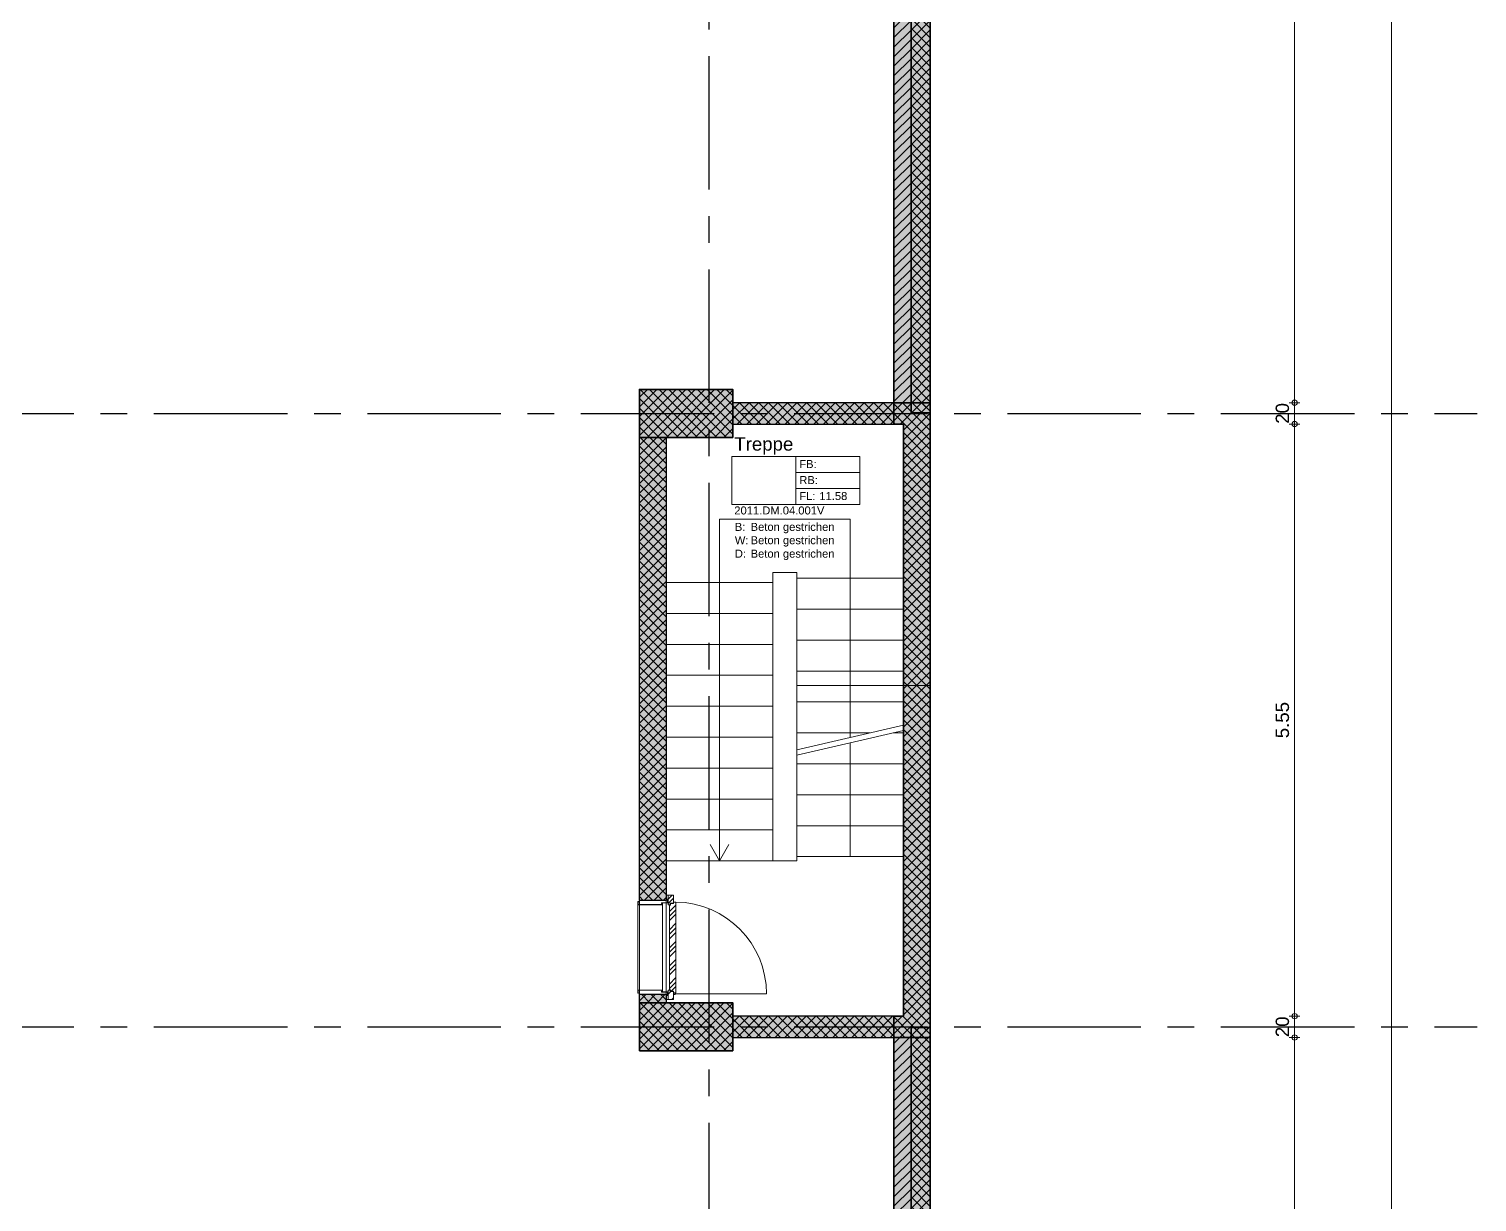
# Model space of a CAD drawing. Header units: millimetres. Extents: x -5 to 111, y -3 to 86.
# Drawn here: x 76.23 to 89.8, y 42.26 to 53.25 of the extents above; entities that cross this region are included whole.
import ezdxf

# ---------------------------------------------------------------- set-up
doc = ezdxf.new("R2010")
doc.units = ezdxf.units.MM
doc.linetypes.add('MITTE', pattern=[2, 1.25, -0.25, 0.25, -0.25])
for name, color, linetype, lineweight in [('A1------D-', 9, 'Continuous', 18), ('A1E0----E-', 5, 'Continuous', 18), ('A1E00---E-', 3, 'MITTE', 25), ('A1E2----E-', 4, 'Continuous', 35), ('A1E2----H-', 5, 'Continuous', 18), ('A1E4----E-', 4, 'Continuous', 35), ('A1E4----H-', 5, 'Continuous', 18), ('A1E6----E-', 3, 'Continuous', 25), ('A1E6----H-', 5, 'Continuous', 18), ('A1M16---E-', 5, 'Continuous', 18), ('A1Z21---E-', 210, 'Continuous', 18), ('A1Z23---E-', 214, 'Continuous', 18), ('A1Z29---T-', 5, 'Continuous', 18)]:
    doc.layers.add(name, color=color, linetype=linetype, lineweight=lineweight)
doc.layers.add('A1------H-', color=8, linetype='Continuous')
doc.styles.add('ARIAL', font='ARIAL.TTF')
doc.styles.get("Standard").update_dxf_attribs({"font": 'ARIAL.TTF'})
doc.dimstyles.new('MST1_50m', dxfattribs={"dimtxt": 0.125, "dimasz": 0.05, "dimexe": 0.05, "dimexo": 0.1, "dimgap": 0.05, "dimtad": 1, "dimdec": 3, "dimzin": 9, "dimdsep": 46, "dimtxsty": 'ARIAL', "dimblk": 'ORIGIN', "dimcen": 0, "dimse1": 1, "dimse2": 1, "dimclrd": 256, "dimclre": 256, "dimclrt": 256, "dimadec": 0, "dimazin": 0, "dimtfac": 1, "dimtdec": 3, "dimtix": 1, "dimtmove": 0, "dimatfit": 3, "dimldrblk": 'ORIGIN', "dimfxl": 0, "dimlwd": -1, "dimlwe": -1, "dimarcsym": 0})
pattern_1 = [(45, (0, 0), (-0.08485264, 0.08485264), []), (45, (-0.02121, 0.02121), (-0.08485264, 0.08485264), []), (45, (-0.04243, 0.04243), (-0.08485264, 0.08485264), [])]

# ---------------------------------------------------------------- blocks, each defined once
blk = doc.blocks.new('Gruppe-1')
at = {"layer": 'A1M16---E-', "linetype": 'Continuous', "lineweight": 5}
for p, q in [((31.135, 2.529), (31.135, 2.503)), ((31.135, 2.5), (31.135, 1.701)), ((31.15, 2.531), (31.137, 2.531)), ((31.137, 2.529), (31.15, 2.529)), ((31.137, 2.503), (31.137, 2.529)), ((31.365, 2.503), (31.137, 2.503)), ((31.137, 2.501), (31.367, 2.501)), ((31.15, 2.529), (31.15, 2.541)), ((31.366, 2.501), (31.344, 2.501)), ((31.413, 2.52), (31.355, 2.52)), ((31.355, 2.52), (31.355, 2.511)), ((31.355, 2.511), (31.365, 2.511)), ((31.357, 2.518), (31.413, 2.518)), ((31.357, 2.513), (31.357, 2.518)), ((31.367, 2.513), (31.357, 2.513)), ((31.365, 2.511), (31.365, 2.503)), ((31.367, 2.501), (31.367, 2.513)), ((31.367, 1.701), (31.367, 2.501)), ((31.413, 2.553), (31.4, 2.553)), ((31.4, 2.551), (31.413, 2.551)), ((31.413, 2.551), (31.413, 2.52)), ((31.414, 2.52), (31.414, 2.551)), ((31.135, 1.673), (31.135, 1.699)), ((31.137, 1.701), (31.367, 1.701)), ((31.365, 1.699), (31.137, 1.699)), ((31.137, 1.699), (31.137, 1.673)), ((31.137, 1.673), (31.15, 1.673)), ((31.15, 1.671), (31.137, 1.671)), ((31.15, 1.673), (31.15, 1.661)), ((31.366, 1.701), (31.344, 1.701)), ((31.355, 1.691), (31.365, 1.691)), ((31.355, 1.682), (31.355, 1.691)), ((31.413, 1.682), (31.355, 1.682)), ((31.367, 1.689), (31.357, 1.689)), ((31.357, 1.689), (31.357, 1.684)), ((31.357, 1.684), (31.413, 1.684)), ((31.365, 1.691), (31.365, 1.699)), ((31.367, 1.701), (31.367, 1.689)), ((31.4, 1.651), (31.413, 1.651)), ((31.413, 1.649), (31.4, 1.649)), ((31.413, 1.651), (31.413, 1.682)), ((31.414, 1.682), (31.414, 1.651))]:
    blk.add_line(p, q, dxfattribs=at)
at = {"layer": 'A1M16---E-', "linetype": 'Continuous', "lineweight": 5, "flags": 128}
for points in [[(31.413, 2.553), (31.413, 2.553), (31.414, 2.553), (31.414, 2.553), (31.414, 2.552), (31.414, 2.552), (31.414, 2.551)], [(31.413, 1.649), (31.413, 1.649), (31.414, 1.65), (31.414, 1.65), (31.414, 1.65), (31.414, 1.651), (31.414, 1.651)]]:
    blk.add_lwpolyline(points, dxfattribs=at)
at = {"layer": 'A1M16---E-', "linetype": 'Continuous', "lineweight": 5}
for points, weights, knots in [([(31.135, 2.529), (31.135, 2.529), (31.135, 2.529), (31.135, 2.529), (31.135, 2.529), (31.135, 2.529), (31.135, 2.529), (31.135, 2.53), (31.135, 2.53), (31.135, 2.53), (31.135, 2.53), (31.135, 2.53), (31.135, 2.53), (31.135, 2.53), (31.135, 2.53), (31.135, 2.53), (31.135, 2.53), (31.135, 2.53), (31.135, 2.53), (31.135, 2.53), (31.135, 2.53), (31.135, 2.53), (31.135, 2.53), (31.135, 2.53), (31.135, 2.53), (31.135, 2.53), (31.135, 2.53), (31.135, 2.53), (31.135, 2.53), (31.135, 2.53), (31.135, 2.53), (31.135, 2.53), (31.135, 2.53), (31.135, 2.53), (31.135, 2.53), (31.135, 2.53), (31.135, 2.53), (31.135, 2.53), (31.135, 2.53), (31.135, 2.53), (31.135, 2.53), (31.135, 2.53), (31.135, 2.53), (31.135, 2.53), (31.135, 2.53), (31.135, 2.53), (31.135, 2.53), (31.135, 2.531), (31.135, 2.531), (31.135, 2.531), (31.135, 2.531), (31.135, 2.531), (31.135, 2.531), (31.135, 2.531), (31.135, 2.531), (31.135, 2.531), (31.135, 2.531), (31.135, 2.531), (31.135, 2.531), (31.135, 2.531), (31.135, 2.531), (31.135, 2.531), (31.135, 2.531), (31.135, 2.531), (31.135, 2.531), (31.135, 2.531), (31.135, 2.531), (31.135, 2.531), (31.135, 2.531), (31.135, 2.531), (31.135, 2.531), (31.135, 2.531), (31.135, 2.531), (31.135, 2.531), (31.135, 2.531), (31.135, 2.531), (31.135, 2.531), (31.135, 2.531), (31.136, 2.531), (31.136, 2.531), (31.136, 2.531), (31.136, 2.531), (31.136, 2.531), (31.136, 2.531), (31.136, 2.531), (31.136, 2.531), (31.136, 2.531), (31.136, 2.531), (31.136, 2.531), (31.136, 2.531), (31.136, 2.531), (31.136, 2.531), (31.136, 2.531), (31.136, 2.531), (31.136, 2.531), (31.136, 2.531), (31.136, 2.531), (31.136, 2.531), (31.136, 2.531), (31.136, 2.531), (31.136, 2.531), (31.136, 2.531), (31.136, 2.531), (31.136, 2.531), (31.136, 2.531), (31.136, 2.531), (31.136, 2.531), (31.136, 2.531), (31.136, 2.531), (31.136, 2.531), (31.136, 2.531), (31.136, 2.531), (31.136, 2.531), (31.136, 2.531), (31.136, 2.531), (31.136, 2.531), (31.136, 2.531), (31.136, 2.531), (31.136, 2.531), (31.136, 2.531), (31.136, 2.531), (31.136, 2.531), (31.136, 2.531), (31.136, 2.531), (31.136, 2.531), (31.136, 2.531), (31.137, 2.531), (31.137, 2.531), (31.137, 2.531)], [1, 1, 1, 0.999916932719, 1, 1, 1, 0.99967058103, 1, 1, 1, 0.999673640329, 1, 1, 1, 0.999675793979, 1, 1, 1, 0.999676768818, 1, 1, 1, 0.999919274532, 1, 0.999676354442, 1, 1, 1, 0.999674037219, 1, 1, 1, 0.999918080572, 1, 0.999668803909, 1, 1, 1, 0.999662771184, 1, 1, 1, 0.999914671116, 1, 1, 1, 0.999651799773, 1, 1, 1, 0.999911478746, 1, 1, 1, 0.999637370731, 1, 1, 1, 0.99990749088, 1, 1, 1, 0.999619822997, 1, 1, 1, 0.999902749869, 1, 0.999599231473, 1, 0.999897309343, 1, 0.999577340277, 1, 0.9998917376, 1, 0.999554776978, 1, 0.999885847686, 1, 1, 1, 0.999532244402, 1, 1, 1, 0.999880424221, 1, 1, 1, 0.999512724026, 1, 1, 1, 0.9998758931, 1, 1, 1, 0.999497999972, 1, 1, 1, 0.999872793011, 1, 1, 1, 0.999490096859, 1, 1, 1, 0.999872232644, 1, 0.999872255075, 1, 1, 1, 0.999871901053, 1, 1, 1, 0.999495359962, 1, 1, 1, 0.999721272974, 1, 1, 1], [0, 0, 0, 1, 1, 2, 2, 3, 3, 4, 4, 5, 5, 6, 6, 7, 7, 8, 8, 9, 9, 10, 10, 11, 11, 12, 12, 13, 13, 14, 14, 15, 15, 16, 16, 17, 17, 18, 18, 19, 19, 20, 20, 21, 21, 22, 22, 23, 23, 24, 24, 25, 25, 26, 26, 27, 27, 28, 28, 29, 29, 30, 30, 31, 31, 32, 32, 33, 33, 34, 34, 35, 35, 36, 36, 37, 37, 38, 38, 39, 39, 40, 40, 41, 41, 42, 42, 43, 43, 44, 44, 45, 45, 46, 46, 47, 47, 48, 48, 49, 49, 50, 50, 51, 51, 52, 52, 53, 53, 54, 54, 55, 55, 56, 56, 57, 57, 58, 58, 59, 59, 60, 60, 61, 61, 62, 62, 63, 63, 64, 64, 64]), ([(31.137, 2.501), (31.137, 2.501), (31.137, 2.501), (31.136, 2.501), (31.136, 2.501), (31.136, 2.501), (31.136, 2.501), (31.136, 2.501), (31.136, 2.501), (31.136, 2.501), (31.136, 2.501), (31.136, 2.501), (31.136, 2.501), (31.136, 2.501), (31.136, 2.501), (31.136, 2.501), (31.136, 2.501), (31.136, 2.501), (31.136, 2.501), (31.136, 2.501), (31.136, 2.501), (31.136, 2.501), (31.136, 2.501), (31.136, 2.501), (31.136, 2.501), (31.136, 2.501), (31.136, 2.501), (31.136, 2.501), (31.136, 2.501), (31.136, 2.502), (31.136, 2.502), (31.136, 2.502), (31.136, 2.502), (31.136, 2.502), (31.136, 2.502), (31.136, 2.502), (31.136, 2.502), (31.136, 2.502), (31.136, 2.502), (31.136, 2.502), (31.136, 2.502), (31.136, 2.502), (31.135, 2.502), (31.135, 2.502), (31.135, 2.502), (31.135, 2.502), (31.135, 2.502), (31.135, 2.502), (31.135, 2.502), (31.135, 2.502), (31.135, 2.502), (31.135, 2.502), (31.135, 2.502), (31.135, 2.502), (31.135, 2.502), (31.135, 2.502), (31.135, 2.502), (31.135, 2.502), (31.135, 2.502), (31.135, 2.502), (31.135, 2.502), (31.135, 2.502), (31.135, 2.502), (31.135, 2.502), (31.135, 2.502), (31.135, 2.502), (31.135, 2.502), (31.135, 2.502), (31.135, 2.502), (31.135, 2.502), (31.135, 2.502), (31.135, 2.502), (31.135, 2.502), (31.135, 2.502), (31.135, 2.502), (31.135, 2.502), (31.135, 2.502), (31.135, 2.502), (31.135, 2.502), (31.135, 2.502), (31.135, 2.502), (31.135, 2.503), (31.135, 2.503), (31.135, 2.503), (31.135, 2.503), (31.135, 2.503), (31.135, 2.503), (31.135, 2.503), (31.135, 2.503), (31.135, 2.503), (31.135, 2.503), (31.135, 2.503), (31.135, 2.503), (31.135, 2.503), (31.135, 2.503), (31.135, 2.503), (31.135, 2.503), (31.135, 2.503), (31.135, 2.503), (31.135, 2.503), (31.135, 2.503), (31.135, 2.503), (31.135, 2.503), (31.135, 2.503), (31.135, 2.503), (31.135, 2.503), (31.135, 2.503), (31.135, 2.503), (31.135, 2.503), (31.135, 2.503), (31.135, 2.503), (31.135, 2.503), (31.135, 2.503), (31.135, 2.503), (31.135, 2.503)], [1, 1, 1, 0.999720251041, 1, 1, 1, 0.999874583581, 1, 1, 1, 0.999491485082, 1, 1, 1, 0.999872229313, 1, 0.999488650985, 1, 1, 1, 0.999491107816, 1, 1, 1, 0.999497449911, 1, 1, 1, 0.999506821381, 1, 1, 1, 0.999518621732, 1, 1, 1, 0.999532213647, 1, 1, 1, 0.999546967249, 1, 1, 1, 0.999562295394, 1, 0.999577734715, 1, 0.99959267513, 1, 1, 1, 0.999606931449, 1, 1, 1, 0.999620172753, 1, 1, 1, 0.9996321984, 1, 1, 1, 0.999642871524, 1, 1, 1, 0.999652107025, 1, 1, 1, 0.999659865578, 1, 1, 1, 0.999666129788, 1, 1, 1, 0.999670948957, 1, 1, 1, 0.999674256941, 1, 1, 1, 0.9996764795, 1, 0.999919172642, 1, 1, 1, 0.999676856726, 1, 1, 1, 0.999675874435, 1, 0.999918524605, 1, 1, 1, 0.999672211067, 1, 1, 1, 0.999668772873, 1, 1, 1, 1, 1], [0, 0, 0, 1, 1, 2, 2, 3, 3, 4, 4, 5, 5, 6, 6, 7, 7, 8, 8, 9, 9, 10, 10, 11, 11, 12, 12, 13, 13, 14, 14, 15, 15, 16, 16, 17, 17, 18, 18, 19, 19, 20, 20, 21, 21, 22, 22, 23, 23, 24, 24, 25, 25, 26, 26, 27, 27, 28, 28, 29, 29, 30, 30, 31, 31, 32, 32, 33, 33, 34, 34, 35, 35, 36, 36, 37, 37, 38, 38, 39, 39, 40, 40, 41, 41, 42, 42, 43, 43, 44, 44, 45, 45, 46, 46, 47, 47, 48, 48, 49, 49, 50, 50, 51, 51, 52, 52, 53, 53, 54, 54, 55, 55, 56, 56, 57, 57, 57]), ([(31.414, 2.52), (31.415, 2.52), (31.415, 2.52), (31.415, 2.52), (31.415, 2.52), (31.415, 2.52), (31.415, 2.52), (31.415, 2.52), (31.415, 2.52), (31.415, 2.52), (31.415, 2.52), (31.415, 2.52), (31.415, 2.52), (31.415, 2.52), (31.414, 2.52), (31.414, 2.52), (31.414, 2.52), (31.414, 2.52), (31.414, 2.52), (31.414, 2.52), (31.414, 2.52), (31.414, 2.52), (31.414, 2.52), (31.414, 2.52), (31.414, 2.52), (31.414, 2.52), (31.414, 2.52), (31.414, 2.52), (31.414, 2.52), (31.414, 2.52), (31.414, 2.52), (31.414, 2.52), (31.414, 2.52), (31.414, 2.52), (31.414, 2.52), (31.414, 2.52), (31.414, 2.52), (31.414, 2.52), (31.414, 2.52), (31.414, 2.52), (31.414, 2.519), (31.414, 2.519), (31.414, 2.519), (31.414, 2.519), (31.414, 2.519), (31.414, 2.519), (31.414, 2.519), (31.414, 2.519), (31.414, 2.519), (31.414, 2.519), (31.414, 2.519), (31.414, 2.519), (31.414, 2.519), (31.414, 2.519), (31.414, 2.519), (31.414, 2.519), (31.414, 2.519), (31.414, 2.519), (31.414, 2.519), (31.414, 2.519), (31.414, 2.519), (31.414, 2.519), (31.414, 2.519), (31.414, 2.519), (31.414, 2.519), (31.414, 2.519), (31.414, 2.519), (31.414, 2.519), (31.414, 2.519), (31.414, 2.519), (31.414, 2.519), (31.414, 2.519), (31.414, 2.519), (31.414, 2.519), (31.414, 2.519), (31.414, 2.519), (31.414, 2.519), (31.414, 2.519), (31.414, 2.519), (31.414, 2.519), (31.414, 2.519), (31.414, 2.519), (31.413, 2.519), (31.413, 2.519), (31.413, 2.519), (31.413, 2.519), (31.413, 2.519), (31.413, 2.519), (31.413, 2.519), (31.413, 2.519), (31.413, 2.519), (31.413, 2.519), (31.413, 2.519), (31.413, 2.519), (31.413, 2.519), (31.413, 2.518), (31.413, 2.518), (31.413, 2.518), (31.413, 2.518), (31.413, 2.518), (31.413, 2.518), (31.413, 2.518), (31.413, 2.518), (31.413, 2.518), (31.413, 2.518), (31.413, 2.518), (31.413, 2.518), (31.413, 2.518), (31.413, 2.518), (31.413, 2.518), (31.413, 2.518), (31.413, 2.518), (31.413, 2.518), (31.413, 2.518), (31.413, 2.518), (31.413, 2.518), (31.413, 2.518), (31.413, 2.518), (31.413, 2.518), (31.413, 2.518), (31.413, 2.518), (31.413, 2.518), (31.413, 2.518), (31.413, 2.518), (31.413, 2.518), (31.413, 2.518), (31.413, 2.518)], [1, 1, 1, 0.99982814831, 1, 1, 1, 0.999829109241, 1, 0.999830432676, 1, 1, 1, 0.999337213114, 1, 1, 1, 0.999837885691, 1, 1, 1, 0.999376575317, 1, 1, 1, 0.99984910139, 1, 1, 1, 0.999426104996, 1, 0.999862048317, 1, 0.999479519163, 1, 0.999875711415, 1, 1, 1, 0.999529979697, 1, 1, 1, 0.999562810205, 1, 1, 1, 0.999592444914, 1, 1, 1, 0.999618946805, 1, 1, 1, 0.99964213228, 1, 1, 1, 0.999661953834, 1, 1, 1, 0.99967845142, 1, 1, 1, 0.999691705934, 1, 1, 1, 0.999701824763, 1, 1, 1, 0.999709089035, 1, 0.999712912306, 1, 1, 1, 0.99971410618, 1, 1, 1, 0.999711967197, 1, 1, 1, 0.999927389205, 1, 0.999703917636, 1, 1, 1, 0.999693616142, 1, 1, 1, 0.999921560777, 1, 1, 1, 0.999673036692, 1, 1, 1, 0.999915473876, 1, 1, 1, 0.999644238517, 1, 1, 1, 0.999907327385, 1, 1, 1, 0.999606811709, 1, 1, 1, 0.999895794867, 1, 1, 1], [0, 0, 0, 1, 1, 2, 2, 3, 3, 4, 4, 5, 5, 6, 6, 7, 7, 8, 8, 9, 9, 10, 10, 11, 11, 12, 12, 13, 13, 14, 14, 15, 15, 16, 16, 17, 17, 18, 18, 19, 19, 20, 20, 21, 21, 22, 22, 23, 23, 24, 24, 25, 25, 26, 26, 27, 27, 28, 28, 29, 29, 30, 30, 31, 31, 32, 32, 33, 33, 34, 34, 35, 35, 36, 36, 37, 37, 38, 38, 39, 39, 40, 40, 41, 41, 42, 42, 43, 43, 44, 44, 45, 45, 46, 46, 47, 47, 48, 48, 49, 49, 50, 50, 51, 51, 52, 52, 53, 53, 54, 54, 55, 55, 56, 56, 57, 57, 58, 58, 59, 59, 60, 60, 61, 61, 62, 62, 63, 63, 63]), ([(31.137, 1.701), (31.137, 1.701), (31.137, 1.701), (31.136, 1.701), (31.136, 1.701), (31.136, 1.701), (31.136, 1.701), (31.136, 1.701), (31.136, 1.701), (31.136, 1.701), (31.136, 1.701), (31.136, 1.701), (31.136, 1.701), (31.136, 1.701), (31.136, 1.701), (31.136, 1.701), (31.136, 1.701), (31.136, 1.701), (31.136, 1.701), (31.136, 1.701), (31.136, 1.701), (31.136, 1.701), (31.136, 1.701), (31.136, 1.701), (31.136, 1.701), (31.136, 1.701), (31.136, 1.701), (31.136, 1.701), (31.136, 1.701), (31.136, 1.701), (31.136, 1.701), (31.136, 1.701), (31.136, 1.701), (31.136, 1.701), (31.136, 1.701), (31.136, 1.701), (31.136, 1.701), (31.136, 1.701), (31.136, 1.701), (31.136, 1.701), (31.136, 1.701), (31.136, 1.701), (31.135, 1.701), (31.135, 1.701), (31.135, 1.701), (31.135, 1.701), (31.135, 1.701), (31.135, 1.701), (31.135, 1.701), (31.135, 1.701), (31.135, 1.701), (31.135, 1.701), (31.135, 1.701), (31.135, 1.701), (31.135, 1.701), (31.135, 1.701), (31.135, 1.701), (31.135, 1.701), (31.135, 1.701), (31.135, 1.701), (31.135, 1.701), (31.135, 1.701), (31.135, 1.701), (31.135, 1.701), (31.135, 1.701), (31.135, 1.701), (31.135, 1.701), (31.135, 1.701), (31.135, 1.701), (31.135, 1.701), (31.135, 1.701), (31.135, 1.701), (31.135, 1.701), (31.135, 1.7), (31.135, 1.7), (31.135, 1.7), (31.135, 1.7), (31.135, 1.7), (31.135, 1.7), (31.135, 1.7), (31.135, 1.7), (31.135, 1.7), (31.135, 1.7), (31.135, 1.7), (31.135, 1.7), (31.135, 1.7), (31.135, 1.7), (31.135, 1.7), (31.135, 1.7), (31.135, 1.7), (31.135, 1.7), (31.135, 1.7), (31.135, 1.7), (31.135, 1.7), (31.135, 1.7), (31.135, 1.7), (31.135, 1.7), (31.135, 1.7), (31.135, 1.7), (31.135, 1.7), (31.135, 1.7), (31.135, 1.7), (31.135, 1.7), (31.135, 1.7), (31.135, 1.7), (31.135, 1.7), (31.135, 1.7), (31.135, 1.7), (31.135, 1.7), (31.135, 1.699), (31.135, 1.699), (31.135, 1.699), (31.135, 1.699), (31.135, 1.699), (31.135, 1.699)], [1, 1, 1, 0.999720251041, 1, 1, 1, 0.999874583582, 1, 1, 1, 0.999491485082, 1, 1, 1, 0.999872229313, 1, 0.999488650985, 1, 1, 1, 0.999491107816, 1, 1, 1, 0.999497449911, 1, 1, 1, 0.999506821379, 1, 1, 1, 0.999518621732, 1, 1, 1, 0.999532213647, 1, 1, 1, 0.999546967249, 1, 1, 1, 0.999562295394, 1, 0.999577621204, 1, 0.99959267513, 1, 1, 1, 0.999606931449, 1, 1, 1, 0.999620172753, 1, 1, 1, 0.9996321984, 1, 1, 1, 0.999642871524, 1, 1, 1, 0.999652107025, 1, 1, 1, 0.999659865578, 1, 1, 1, 0.999666129788, 1, 1, 1, 0.999670948956, 1, 1, 1, 0.999674256941, 1, 1, 1, 0.9996764795, 1, 0.999919172642, 1, 1, 1, 0.999676856726, 1, 1, 1, 0.999675874435, 1, 0.999918524605, 1, 1, 1, 0.999672211067, 1, 1, 1, 0.999668772873, 1, 1, 1, 1, 1], [0, 0, 0, 1, 1, 2, 2, 3, 3, 4, 4, 5, 5, 6, 6, 7, 7, 8, 8, 9, 9, 10, 10, 11, 11, 12, 12, 13, 13, 14, 14, 15, 15, 16, 16, 17, 17, 18, 18, 19, 19, 20, 20, 21, 21, 22, 22, 23, 23, 24, 24, 25, 25, 26, 26, 27, 27, 28, 28, 29, 29, 30, 30, 31, 31, 32, 32, 33, 33, 34, 34, 35, 35, 36, 36, 37, 37, 38, 38, 39, 39, 40, 40, 41, 41, 42, 42, 43, 43, 44, 44, 45, 45, 46, 46, 47, 47, 48, 48, 49, 49, 50, 50, 51, 51, 52, 52, 53, 53, 54, 54, 55, 55, 56, 56, 57, 57, 57]), ([(31.135, 1.673), (31.135, 1.673), (31.135, 1.673), (31.135, 1.673), (31.135, 1.673), (31.135, 1.673), (31.135, 1.673), (31.135, 1.673), (31.135, 1.673), (31.135, 1.673), (31.135, 1.673), (31.135, 1.673), (31.135, 1.673), (31.135, 1.673), (31.135, 1.673), (31.135, 1.673), (31.135, 1.673), (31.135, 1.673), (31.135, 1.673), (31.135, 1.673), (31.135, 1.673), (31.135, 1.673), (31.135, 1.673), (31.135, 1.673), (31.135, 1.673), (31.135, 1.673), (31.135, 1.673), (31.135, 1.673), (31.135, 1.673), (31.135, 1.673), (31.135, 1.673), (31.135, 1.673), (31.135, 1.673), (31.135, 1.673), (31.135, 1.673), (31.135, 1.673), (31.135, 1.672), (31.135, 1.672), (31.135, 1.672), (31.135, 1.672), (31.135, 1.672), (31.135, 1.672), (31.135, 1.672), (31.135, 1.672), (31.135, 1.672), (31.135, 1.672), (31.135, 1.672), (31.135, 1.672), (31.135, 1.672), (31.135, 1.672), (31.135, 1.672), (31.135, 1.672), (31.135, 1.672), (31.135, 1.672), (31.135, 1.672), (31.135, 1.672), (31.135, 1.672), (31.135, 1.672), (31.135, 1.672), (31.135, 1.672), (31.135, 1.672), (31.135, 1.672), (31.135, 1.672), (31.135, 1.672), (31.135, 1.672), (31.135, 1.672), (31.135, 1.672), (31.135, 1.672), (31.135, 1.672), (31.135, 1.672), (31.135, 1.672), (31.135, 1.672), (31.135, 1.672), (31.135, 1.672), (31.135, 1.672), (31.135, 1.672), (31.135, 1.672), (31.135, 1.672), (31.136, 1.672), (31.136, 1.672), (31.136, 1.672), (31.136, 1.672), (31.136, 1.672), (31.136, 1.672), (31.136, 1.672), (31.136, 1.672), (31.136, 1.672), (31.136, 1.672), (31.136, 1.672), (31.136, 1.672), (31.136, 1.672), (31.136, 1.672), (31.136, 1.672), (31.136, 1.672), (31.136, 1.672), (31.136, 1.672), (31.136, 1.672), (31.136, 1.672), (31.136, 1.672), (31.136, 1.671), (31.136, 1.671), (31.136, 1.671), (31.136, 1.671), (31.136, 1.671), (31.136, 1.671), (31.136, 1.671), (31.136, 1.671), (31.136, 1.671), (31.136, 1.671), (31.136, 1.671), (31.136, 1.671), (31.136, 1.671), (31.136, 1.671), (31.136, 1.671), (31.136, 1.671), (31.136, 1.671), (31.136, 1.671), (31.136, 1.671), (31.136, 1.671), (31.136, 1.671), (31.136, 1.671), (31.136, 1.671), (31.136, 1.671), (31.136, 1.671), (31.136, 1.671), (31.136, 1.671), (31.137, 1.671), (31.137, 1.671), (31.137, 1.671)], [1, 1, 1, 0.999916932719, 1, 1, 1, 0.99967058103, 1, 1, 1, 0.999673640329, 1, 1, 1, 0.999675793979, 1, 1, 1, 0.999676768818, 1, 1, 1, 0.999919274532, 1, 0.999676354442, 1, 1, 1, 0.999674037219, 1, 1, 1, 0.999918080573, 1, 0.999668803909, 1, 1, 1, 0.999662771184, 1, 1, 1, 0.999914671116, 1, 1, 1, 0.999651799773, 1, 1, 1, 0.999911478746, 1, 1, 1, 0.999637370731, 1, 1, 1, 0.99990749088, 1, 1, 1, 0.999619822997, 1, 1, 1, 0.999902749869, 1, 0.999599942022, 1, 0.999897477708, 1, 0.99957748846, 1, 0.999891560599, 1, 0.999554118084, 1, 0.999885847686, 1, 1, 1, 0.999532244402, 1, 1, 1, 0.999880424221, 1, 1, 1, 0.999512724026, 1, 1, 1, 0.9998758931, 1, 1, 1, 0.999497999972, 1, 1, 1, 0.99987279301, 1, 1, 1, 0.999490096859, 1, 1, 1, 0.999872232644, 1, 0.999872255075, 1, 1, 1, 0.999871901053, 1, 1, 1, 0.999495359961, 1, 1, 1, 0.999721272973, 1, 1, 1], [0, 0, 0, 1, 1, 2, 2, 3, 3, 4, 4, 5, 5, 6, 6, 7, 7, 8, 8, 9, 9, 10, 10, 11, 11, 12, 12, 13, 13, 14, 14, 15, 15, 16, 16, 17, 17, 18, 18, 19, 19, 20, 20, 21, 21, 22, 22, 23, 23, 24, 24, 25, 25, 26, 26, 27, 27, 28, 28, 29, 29, 30, 30, 31, 31, 32, 32, 33, 33, 34, 34, 35, 35, 36, 36, 37, 37, 38, 38, 39, 39, 40, 40, 41, 41, 42, 42, 43, 43, 44, 44, 45, 45, 46, 46, 47, 47, 48, 48, 49, 49, 50, 50, 51, 51, 52, 52, 53, 53, 54, 54, 55, 55, 56, 56, 57, 57, 58, 58, 59, 59, 60, 60, 61, 61, 62, 62, 63, 63, 64, 64, 64]), ([(31.414, 1.682), (31.415, 1.682), (31.415, 1.682), (31.415, 1.682), (31.415, 1.682), (31.415, 1.682), (31.415, 1.682), (31.415, 1.683), (31.415, 1.683), (31.415, 1.683), (31.415, 1.683), (31.415, 1.683), (31.415, 1.683), (31.415, 1.683), (31.414, 1.683), (31.414, 1.683), (31.414, 1.683), (31.414, 1.683), (31.414, 1.683), (31.414, 1.683), (31.414, 1.683), (31.414, 1.683), (31.414, 1.683), (31.414, 1.683), (31.414, 1.683), (31.414, 1.683), (31.414, 1.683), (31.414, 1.683), (31.414, 1.683), (31.414, 1.683), (31.414, 1.683), (31.414, 1.683), (31.414, 1.683), (31.414, 1.683), (31.414, 1.683), (31.414, 1.683), (31.414, 1.683), (31.414, 1.683), (31.414, 1.683), (31.414, 1.683), (31.414, 1.683), (31.414, 1.683), (31.414, 1.683), (31.414, 1.683), (31.414, 1.683), (31.414, 1.683), (31.414, 1.683), (31.414, 1.683), (31.414, 1.684), (31.414, 1.684), (31.414, 1.684), (31.414, 1.684), (31.414, 1.684), (31.414, 1.684), (31.414, 1.684), (31.414, 1.684), (31.414, 1.684), (31.414, 1.684), (31.414, 1.684), (31.414, 1.684), (31.414, 1.684), (31.414, 1.684), (31.414, 1.684), (31.414, 1.684), (31.414, 1.684), (31.414, 1.684), (31.414, 1.684), (31.414, 1.684), (31.414, 1.684), (31.414, 1.684), (31.414, 1.684), (31.414, 1.684), (31.414, 1.684), (31.414, 1.684), (31.414, 1.684), (31.414, 1.684), (31.414, 1.684), (31.414, 1.684), (31.414, 1.684), (31.414, 1.684), (31.414, 1.684), (31.414, 1.684), (31.413, 1.684), (31.413, 1.684), (31.413, 1.684), (31.413, 1.684), (31.413, 1.684), (31.413, 1.684), (31.413, 1.684), (31.413, 1.684), (31.413, 1.684), (31.413, 1.684), (31.413, 1.684), (31.413, 1.684), (31.413, 1.684), (31.413, 1.684), (31.413, 1.684), (31.413, 1.684), (31.413, 1.684), (31.413, 1.684), (31.413, 1.684), (31.413, 1.684), (31.413, 1.684), (31.413, 1.684), (31.413, 1.684), (31.413, 1.684), (31.413, 1.684), (31.413, 1.684), (31.413, 1.684), (31.413, 1.684), (31.413, 1.684), (31.413, 1.684), (31.413, 1.684), (31.413, 1.684), (31.413, 1.684), (31.413, 1.684), (31.413, 1.684), (31.413, 1.684), (31.413, 1.684), (31.413, 1.684), (31.413, 1.684), (31.413, 1.684), (31.413, 1.684), (31.413, 1.684), (31.413, 1.684), (31.413, 1.684), (31.413, 1.684)], [1, 1, 1, 0.99982814831, 1, 1, 1, 0.999829109241, 1, 0.999830432676, 1, 1, 1, 0.999337213114, 1, 1, 1, 0.999837885691, 1, 1, 1, 0.999376575317, 1, 1, 1, 0.99984910139, 1, 1, 1, 0.999426104996, 1, 0.999862272113, 1, 0.999479413075, 1, 0.999875711415, 1, 1, 1, 0.999529979697, 1, 1, 1, 0.999562810205, 1, 1, 1, 0.999592444914, 1, 1, 1, 0.999618946805, 1, 1, 1, 0.99964213228, 1, 1, 1, 0.999661953835, 1, 1, 1, 0.99967845142, 1, 1, 1, 0.999691705934, 1, 1, 1, 0.999701824763, 1, 1, 1, 0.999708676324, 1, 0.999713037824, 1, 1, 1, 0.99971410618, 1, 1, 1, 0.999711967197, 1, 1, 1, 0.999927389206, 1, 0.999703917636, 1, 1, 1, 0.999693616144, 1, 1, 1, 0.999921560777, 1, 1, 1, 0.999673036692, 1, 1, 1, 0.999915473876, 1, 1, 1, 0.999644238517, 1, 1, 1, 0.999907327385, 1, 1, 1, 0.999606811709, 1, 1, 1, 0.999895794867, 1, 1, 1], [0, 0, 0, 1, 1, 2, 2, 3, 3, 4, 4, 5, 5, 6, 6, 7, 7, 8, 8, 9, 9, 10, 10, 11, 11, 12, 12, 13, 13, 14, 14, 15, 15, 16, 16, 17, 17, 18, 18, 19, 19, 20, 20, 21, 21, 22, 22, 23, 23, 24, 24, 25, 25, 26, 26, 27, 27, 28, 28, 29, 29, 30, 30, 31, 31, 32, 32, 33, 33, 34, 34, 35, 35, 36, 36, 37, 37, 38, 38, 39, 39, 40, 40, 41, 41, 42, 42, 43, 43, 44, 44, 45, 45, 46, 46, 47, 47, 48, 48, 49, 49, 50, 50, 51, 51, 52, 52, 53, 53, 54, 54, 55, 55, 56, 56, 57, 57, 58, 58, 59, 59, 60, 60, 61, 61, 62, 62, 63, 63, 63])]:
    blk.add_rational_spline(points, weights, degree=2, knots=knots, dxfattribs=at)
blk = doc.blocks.new('Gruppe-4')
at = {"layer": 'A1M16---E-', "linetype": 'Continuous', "lineweight": 5}
h = blk.add_hatch(dxfattribs=at)
h.set_pattern_fill('HARTHOLZ', color=256, style=0, pattern_type=2)
h.set_pattern_definition(pattern_1)
h.paths.add_polyline_path([(31.42, 2.591), (31.42, 2.501), (31.436, 2.501), (31.436, 2.516), (31.47, 2.516), (31.47, 2.591)])
at = {"layer": 'A1M16---E-', "linetype": 'Continuous', "lineweight": 0}
for points in [[(31.415, 2.551), (31.42, 2.551), (31.42, 2.52), (31.415, 2.52)], [(31.415, 1.682), (31.42, 1.682), (31.42, 1.651), (31.415, 1.651)]]:
    blk.add_hatch(color=256, dxfattribs=at).paths.add_polyline_path(points)
at = {"layer": 'A1M16---E-', "linetype": 'Continuous', "lineweight": 5}
h = blk.add_hatch(dxfattribs=at)
h.set_pattern_fill('HARTHOLZ', color=256, style=0, pattern_type=2)
h.set_pattern_definition(pattern_1)
h.paths.add_polyline_path([(31.439, 2.513), (31.47, 2.513), (31.47, 2.526), (31.49, 2.526), (31.49, 1.676), (31.47, 1.676), (31.47, 1.689), (31.439, 1.689), (31.439, 1.704), (31.43, 1.704), (31.43, 2.498), (31.439, 2.498)])
h = blk.add_hatch(dxfattribs=at)
h.set_pattern_fill('HARTHOLZ', color=256, style=0, pattern_type=2)
h.set_pattern_definition(pattern_1)
h.paths.add_polyline_path([(31.42, 1.611), (31.42, 1.701), (31.436, 1.701), (31.436, 1.686), (31.47, 1.686), (31.47, 1.611)])
blk.add_line((31.48, 1.666), (32.34, 1.666), dxfattribs=at)
for points in [[(31.4, 2.591), (31.42, 2.591), (31.42, 2.553), (31.4, 2.553)], [(31.42, 2.591), (31.42, 2.501), (31.436, 2.501), (31.436, 2.516), (31.47, 2.516), (31.47, 2.591)], [(31.415, 2.551), (31.42, 2.551), (31.42, 2.52), (31.415, 2.52)], [(31.439, 2.513), (31.47, 2.513), (31.47, 2.526), (31.49, 2.526), (31.49, 1.676), (31.47, 1.676), (31.47, 1.689), (31.439, 1.689), (31.439, 1.704), (31.43, 1.704), (31.43, 2.498), (31.439, 2.498)], [(31.4, 1.649), (31.42, 1.649), (31.42, 1.611), (31.4, 1.611)], [(31.415, 1.682), (31.42, 1.682), (31.42, 1.651), (31.415, 1.651)], [(31.42, 1.611), (31.42, 1.701), (31.436, 1.701), (31.436, 1.686), (31.47, 1.686), (31.47, 1.611)]]:
    blk.add_lwpolyline(points, close=True, dxfattribs=at)
blk.add_circle((31.48, 1.666), 0.008, dxfattribs=at)
blk.add_arc((31.48, 1.666), 0.86, 0, 89.3338, dxfattribs=at)
at = {"layer": 'A1M16---E-', "flags": 1}
for tag in ['Tuerschliesser', 'Tuernummer', 'Türtyp', 'Schall_dB', 'Sicherheit', 'Geschoss', 'Groesse', 'Bezeichnung', 'Brandschutz', 'Detail_N°', 'Material', 'Bandseite', 'Diverses', 'NEUBEST']:
    blk.add_attdef(tag, (31.4, 1.611), '', height=0.18, dxfattribs=at)
blk = doc.blocks.new('_Origin')
at = {"color": 0, "linetype": 'ByBlock', "lineweight": -2}
blk.add_line((0, 0), (-1, 0), dxfattribs=at)
for points in [[(0, 0), (0, 1)], [(0, 0), (0, -1)]]:
    blk.add_lwpolyline(points)
blk.add_circle((0, 0), 0.5, dxfattribs=at)
blk = doc.blocks.new('*D232')
at = {"layer": 'A1------D-', "transparency": 16777216}
blk.add_line((88.09, 19.165), (88.09, 43.75), dxfattribs=at)
at = {"layer": 'Defpoints', "color": 0, "transparency": 16777216}
for p in [(84.335, 43.8), (88.09, 43.8), (84.335, 19.115)]:
    blk.add_point(p, dxfattribs=at)
at = {"layer": 'A1------D-', "transparency": 16777216, "xscale": 0.05, "yscale": 0.05, "zscale": 0.05}
for p, rotation in [((88.09, 43.8), 90), ((88.09, 19.115), 270)]:
    blk.add_blockref('_Origin', p, dxfattribs=dict(at, rotation=rotation))
at = {"layer": 'A1------D-', "transparency": 16777216, "insert": (87.976, 31.458), "char_height": 0.125, "attachment_point": 5, "rotation": 90, "style": 'ARIAL'}
blk.add_mtext('24.685', dxfattribs=at)
blk = doc.blocks.new('*D233')
at = {"layer": 'A1------D-', "transparency": 16777216}
for p, q in [((88.09, 44.05), (88.09, 44.1)), ((88.09, 43.8), (88.09, 44)), ((88.09, 43.75), (88.09, 43.7))]:
    blk.add_line(p, q, dxfattribs=at)
at = {"layer": 'Defpoints', "color": 0, "transparency": 16777216}
for p in [(84.335, 44), (88.09, 44), (84.335, 43.8)]:
    blk.add_point(p, dxfattribs=at)
at = {"layer": 'A1------D-', "transparency": 16777216, "xscale": 0.05, "yscale": 0.05, "zscale": 0.05}
for p, rotation in [((88.09, 44), 270), ((88.09, 43.8), 90)]:
    blk.add_blockref('_Origin', p, dxfattribs=dict(at, rotation=rotation))
at = {"layer": 'A1------D-', "transparency": 16777216, "insert": (87.976, 43.9), "char_height": 0.125, "attachment_point": 5, "rotation": 90, "style": 'ARIAL'}
blk.add_mtext('20', dxfattribs=at)
blk = doc.blocks.new('*D234')
at = {"layer": 'A1------D-', "transparency": 16777216}
blk.add_line((88.09, 44.05), (88.09, 49.5), dxfattribs=at)
at = {"layer": 'Defpoints', "color": 0, "transparency": 16777216}
for p in [(84.335, 49.55), (88.09, 49.55), (84.335, 44)]:
    blk.add_point(p, dxfattribs=at)
at = {"layer": 'A1------D-', "transparency": 16777216, "xscale": 0.05, "yscale": 0.05, "zscale": 0.05}
for p, rotation in [((88.09, 49.55), 90), ((88.09, 44), 270)]:
    blk.add_blockref('_Origin', p, dxfattribs=dict(at, rotation=rotation))
at = {"layer": 'A1------D-', "transparency": 16777216, "insert": (87.976, 46.775), "char_height": 0.125, "attachment_point": 5, "rotation": 90, "style": 'ARIAL'}
blk.add_mtext('5.55', dxfattribs=at)
blk = doc.blocks.new('*D235')
at = {"layer": 'A1------D-', "transparency": 16777216}
for p, q in [((88.09, 49.8), (88.09, 49.85)), ((88.09, 49.55), (88.09, 49.75)), ((88.09, 49.5), (88.09, 49.45))]:
    blk.add_line(p, q, dxfattribs=at)
at = {"layer": 'Defpoints', "color": 0, "transparency": 16777216}
for p in [(84.335, 49.75), (88.09, 49.75), (84.335, 49.55)]:
    blk.add_point(p, dxfattribs=at)
at = {"layer": 'A1------D-', "transparency": 16777216, "xscale": 0.05, "yscale": 0.05, "zscale": 0.05}
for p, rotation in [((88.09, 49.75), 270), ((88.09, 49.55), 90)]:
    blk.add_blockref('_Origin', p, dxfattribs=dict(at, rotation=rotation))
at = {"layer": 'A1------D-', "transparency": 16777216, "insert": (87.976, 49.65), "char_height": 0.125, "attachment_point": 5, "rotation": 90, "style": 'ARIAL'}
blk.add_mtext('20', dxfattribs=at)
blk = doc.blocks.new('*D236')
at = {"layer": 'A1------D-', "transparency": 16777216}
blk.add_line((88.09, 49.8), (88.09, 74.385), dxfattribs=at)
at = {"layer": 'Defpoints', "color": 0, "transparency": 16777216}
for p in [(84.335, 74.435), (88.09, 74.435), (84.335, 49.75)]:
    blk.add_point(p, dxfattribs=at)
at = {"layer": 'A1------D-', "transparency": 16777216, "xscale": 0.05, "yscale": 0.05, "zscale": 0.05}
for p, rotation in [((88.09, 74.435), 90), ((88.09, 49.75), 270)]:
    blk.add_blockref('_Origin', p, dxfattribs=dict(at, rotation=rotation))
at = {"layer": 'A1------D-', "transparency": 16777216, "insert": (87.976, 62.093), "char_height": 0.125, "attachment_point": 5, "rotation": 90, "style": 'ARIAL'}
blk.add_mtext('24.685', dxfattribs=at)
blk = doc.blocks.new('*D239')
at = {"layer": 'A1------D-', "transparency": 16777216}
blk.add_line((88.998, 8.2), (88.998, 74.725), dxfattribs=at)
at = {"layer": 'Defpoints', "color": 0, "transparency": 16777216}
for p in [(84.675, 74.775), (88.998, 74.775), (45.31, 8.15)]:
    blk.add_point(p, dxfattribs=at)
at = {"layer": 'A1------D-', "transparency": 16777216, "xscale": 0.05, "yscale": 0.05, "zscale": 0.05}
for p, rotation in [((88.998, 74.775), 90), ((88.998, 8.15), 270)]:
    blk.add_blockref('_Origin', p, dxfattribs=dict(at, rotation=rotation))
at = {"layer": 'A1------D-', "transparency": 16777216, "insert": (88.884, 41.463), "char_height": 0.125, "attachment_point": 5, "rotation": 90, "style": 'ARIAL'}
blk.add_mtext('66.625', dxfattribs=at)
blk = doc.blocks.new('bbl-raumstempel')
for points in [[(0, 0), (0, -0.45), (1.2, -0.45), (1.2, 0), (0, 0)], [(0.6, -0.45), (0.6, 0)], [(0.6, -0.15), (1.2, -0.15)], [(0.6, -0.3), (1.2, -0.3)], [(1.2, -0.3), (1.2, -0.45)]]:
    blk.add_lwpolyline(points)
at = {"style": 'ARIAL'}
for s, p in [('FB:', (0.632, -0.108)), ('RB:', (0.632, -0.258)), ('FL:', (0.632, -0.408)), ('B:', (0.028, -0.697)), ('W:', (0.028, -0.822)), ('D:', (0.028, -0.948))]:
    blk.add_text(s, height=0.075, dxfattribs=at).set_placement(p)
for tag, p, height in [('RAUMBEZ', (0.023, 0.055), 0.125), ('FB', (0.82, -0.108), 0.075), ('RNR1', (0.023, -0.285), 0.125), ('RB', (0.82, -0.258), 0.075), ('FLAECHE', (0.82, -0.408), 0.075), ('RNR2', (0.023, -0.543), 0.075), ('B', (0.176, -0.697), 0.075), ('W', (0.176, -0.822), 0.075), ('D', (0.176, -0.948), 0.075)]:
    blk.add_attdef(tag, p, '', height=height, dxfattribs=at)
blk = doc.blocks.new('2011.DM.04.001V', base_point=(82.2, 44.125))
at = {"layer": 'A1Z21---E-'}
blk.add_lwpolyline([(82.2, 44.125), (82.825, 44.125), (82.825, 44), (84.425, 44), (84.425, 45.495), (83.425, 45.495), (83.425, 45.455), (83.2, 45.455), (83.2, 48.158), (83.425, 48.158), (83.425, 45.495), (84.425, 45.495), (84.425, 49.55), (82.825, 49.55), (82.825, 49.425), (82.2, 49.425)], close=True, dxfattribs=at)
at = {"layer": 'A1Z21---E-', "style": 'ARIAL', "flags": 1}
blk.add_attdef('C_NUMBER', (82.2, 44.125), '', height=10, dxfattribs=at)
blk = doc.blocks.new('2011.DM.04.002H', base_point=(37.825, 21.125))
at = {"layer": 'A1Z21---E-'}
blk.add_lwpolyline([(84.335, 19.115), (84.335, 43.8), (82.825, 43.8), (82.825, 43.675), (81.95, 43.675), (81.95, 49.875), (82.825, 49.875), (82.825, 49.75), (84.335, 49.75), (84.335, 74.435), (37.577, 74.435)], dxfattribs=at)
at = {"layer": 'A1Z21---E-', "style": 'ARIAL', "flags": 1}
blk.add_attdef('C_NUMBER', (37.825, 21.125), '', height=10, dxfattribs=at)

msp = doc.modelspace()

# ---------------------------------------------------------------- hatches: boundary and pattern name
at = {"layer": 'A1------H-'}
for points in [[(84.335, 74.435), (37.5, 74.435), (30.23, 74.435), (30.23, 74.595), (84.495, 74.595), (84.495, 49.75), (84.335, 49.75)], [(84.495, 55.395), (84.675, 55.395), (84.675, 49.655), (84.495, 49.655)], [(81.95, 49.425), (82.825, 49.425), (82.825, 49.875), (81.95, 49.875)], [(81.95, 49.425), (82.825, 49.425), (82.825, 49.875), (81.95, 49.875)], [(82.825, 49.55), (84.335, 49.55), (84.335, 49.75), (82.825, 49.75)], [(84.335, 49.55), (84.425, 49.55), (84.425, 44), (84.335, 44), (84.335, 43.8), (84.675, 43.8), (84.675, 49.75), (84.335, 49.75)], [(81.95, 45.085), (81.95, 49.425), (82.2, 49.425), (82.2, 45.085)], [(81.95, 44.125), (81.95, 44.205), (82.2, 44.205), (82.2, 44.125)], [(81.95, 43.675), (82.825, 43.675), (82.825, 44.125), (81.95, 44.125)], [(81.95, 43.675), (82.825, 43.675), (82.825, 44.125), (81.95, 44.125)], [(82.825, 43.8), (84.335, 43.8), (84.335, 44), (82.825, 44)], [(84.495, 43.895), (84.675, 43.895), (84.675, 38.155), (84.495, 38.155)], [(84.335, 19.115), (45.105, 19.115), (45.105, 18.955), (84.495, 18.955), (84.495, 43.8), (84.335, 43.8)]]:
    msp.add_hatch(color=256, dxfattribs=at).paths.add_polyline_path(points)
at = {"layer": 'A1E2----H-'}
h = msp.add_hatch(dxfattribs=at)
h.set_pattern_fill('ANSI37', color=256, scale=0.02, style=0)
h.paths.add_polyline_path([(81.95, 49.425), (82.825, 49.425), (82.825, 49.875), (81.95, 49.875)])
h = msp.add_hatch(dxfattribs=at)
h.set_pattern_fill('ANSI37', color=256, scale=0.02, style=0)
h.paths.add_polyline_path([(81.95, 49.425), (82.825, 49.425), (82.825, 49.875), (81.95, 49.875)])
h = msp.add_hatch(dxfattribs=at)
h.set_pattern_fill('ANSI37', color=256, scale=0.02, style=0)
h.paths.add_polyline_path([(81.95, 43.675), (82.825, 43.675), (82.825, 44.125), (81.95, 44.125)])
h = msp.add_hatch(dxfattribs=at)
h.set_pattern_fill('ANSI37', color=256, scale=0.02, style=0)
h.paths.add_polyline_path([(81.95, 43.675), (82.825, 43.675), (82.825, 44.125), (81.95, 44.125)])
at = {"layer": 'A1E4----H-'}
h = msp.add_hatch(dxfattribs=at)
h.set_pattern_fill('ANSI31', color=256, scale=0.02, style=0)
h.paths.add_polyline_path([(84.335, 74.435), (37.5, 74.435), (30.23, 74.435), (30.23, 74.595), (84.495, 74.595), (84.495, 49.75), (84.335, 49.75)])
h = msp.add_hatch(dxfattribs=at)
h.set_pattern_fill('ANSI37', color=256, scale=0.02, style=0)
h.paths.add_polyline_path([(84.495, 49.655), (84.495, 55.395), (84.675, 55.395), (84.675, 49.655)])
h = msp.add_hatch(dxfattribs=at)
h.set_pattern_fill('ANSI37', color=256, scale=0.02, style=0)
h.paths.add_polyline_path([(84.335, 49.55), (84.425, 49.55), (84.425, 44), (84.335, 44), (84.335, 43.8), (84.675, 43.8), (84.675, 49.75), (84.335, 49.75)])
h = msp.add_hatch(dxfattribs=at)
h.set_pattern_fill('ANSI37', color=256, scale=0.02, style=0)
h.paths.add_polyline_path([(84.495, 38.155), (84.495, 43.895), (84.675, 43.895), (84.675, 38.155)])
h = msp.add_hatch(dxfattribs=at)
h.set_pattern_fill('ANSI31', color=256, scale=0.02, style=0)
h.paths.add_polyline_path([(84.335, 19.115), (45.105, 19.115), (45.105, 18.955), (84.495, 18.955), (84.495, 43.8), (84.335, 43.8)])
at = {"layer": 'A1E6----H-'}
h = msp.add_hatch(dxfattribs=at)
h.set_pattern_fill('ANSI37', color=256, scale=0.02, style=0)
h.paths.add_polyline_path([(82.825, 49.55), (84.335, 49.55), (84.335, 49.75), (82.825, 49.75)])
h = msp.add_hatch(dxfattribs=at)
h.set_pattern_fill('ANSI37', color=256, scale=0.02, style=0)
h.paths.add_polyline_path([(81.95, 45.085), (81.95, 49.425), (82.2, 49.425), (82.2, 45.085)])
h = msp.add_hatch(dxfattribs=at)
h.set_pattern_fill('ANSI37', color=256, scale=0.02, style=0)
h.paths.add_polyline_path([(81.95, 44.125), (81.95, 44.205), (82.2, 44.205), (82.2, 44.125)])
h = msp.add_hatch(dxfattribs=at)
h.set_pattern_fill('ANSI37', color=256, scale=0.02, style=0)
h.paths.add_polyline_path([(82.825, 43.8), (84.335, 43.8), (84.335, 44), (82.825, 44)])

# ---------------------------------------------------------------- linework, layer by layer
at = {"layer": 'A1E0----E-'}
for p, q in [((83.2, 48.065), (82.2, 48.065)), ((84.425, 48.105), (83.425, 48.105)), ((83.2, 47.775), (82.2, 47.775)), ((84.425, 47.815), (83.425, 47.815)), ((84.425, 47.525), (83.425, 47.525)), ((83.2, 47.485), (82.2, 47.485)), ((84.425, 47.235), (83.425, 47.235)), ((83.2, 47.195), (82.2, 47.195)), ((83.2, 46.905), (82.2, 46.905)), ((84.425, 46.945), (83.425, 46.945)), ((83.425, 46.4975), (84.425, 46.7275)), ((83.2, 46.615), (82.2, 46.615)), ((83.425, 46.4475), (84.425, 46.6775)), ((84.1098, 46.655), (83.425, 46.655)), ((83.925, 46.5625), (83.9237, 46.5603)), ((83.925, 45.495), (83.925, 46.5625)), ((83.925, 46.5625), (83.9263, 46.5603)), ((84.425, 46.655), (84.3272, 46.655)), ((83.2, 46.325), (82.2, 46.325)), ((84.425, 46.365), (83.425, 46.365)), ((83.2, 46.035), (82.2, 46.035)), ((84.425, 46.075), (83.425, 46.075)), ((83.2, 45.745), (82.2, 45.745)), ((84.425, 45.785), (83.425, 45.785)), ((82.7, 45.455), (82.6111, 45.609)), ((82.7, 45.455), (82.7889, 45.609)), ((84.425, 45.495), (83.425, 45.495)), ((83.2, 45.455), (82.2, 45.455))]:
    msp.add_line(p, q, dxfattribs=at)
msp.add_lwpolyline([(83.925, 46.6125), (83.925, 48.6583), (82.7, 48.6583), (82.7, 45.455)], dxfattribs=at)
msp.add_lwpolyline([(83.2, 45.455), (83.2, 48.1583), (83.425, 48.1583), (83.425, 45.455)], close=True, dxfattribs=at)
at = {"layer": 'A1E00---E-'}
for p, q in [((82.6, 79), (82.6, 14.9776)), ((1.4, 49.65), (89.8, 49.65)), ((1.4, 43.9), (89.8, 43.9))]:
    msp.add_line(p, q, dxfattribs=at)
at = {"layer": 'A1E2----E-', "flags": 128}
for points in [[(81.95, 49.425), (82.825, 49.425), (82.825, 49.875), (81.95, 49.875), (81.95, 49.425)], [(81.95, 49.425), (82.825, 49.425), (82.825, 49.875), (81.95, 49.875), (81.95, 49.425)], [(81.95, 43.675), (82.825, 43.675), (82.825, 44.125), (81.95, 44.125), (81.95, 43.675)], [(81.95, 43.675), (82.825, 43.675), (82.825, 44.125), (81.95, 44.125), (81.95, 43.675)]]:
    msp.add_lwpolyline(points, dxfattribs=at)
at = {"layer": 'A1E4----E-'}
for points in [[(84.335, 74.435), (37.5, 74.435), (30.23, 74.435), (30.23, 74.595), (84.495, 74.595), (84.495, 49.75), (84.335, 49.75)], [(84.495, 55.395), (84.675, 55.395), (84.675, 49.655), (84.495, 49.655)], [(84.335, 49.55), (84.425, 49.55), (84.425, 44), (84.335, 44), (84.335, 43.8), (84.675, 43.8), (84.675, 49.75), (84.335, 49.75)], [(84.495, 43.895), (84.675, 43.895), (84.675, 38.155), (84.495, 38.155)], [(84.335, 19.115), (45.105, 19.115), (45.105, 18.955), (84.495, 18.955), (84.495, 43.8), (84.335, 43.8)]]:
    msp.add_lwpolyline(points, close=True, dxfattribs=at)
at = {"layer": 'A1E6----E-', "flags": 128}
for points in [[(84.335, 49.55), (84.335, 49.75), (82.825, 49.75), (82.825, 49.55)], [(84.335, 43.8), (84.335, 44), (82.825, 44), (82.825, 43.8)]]:
    msp.add_lwpolyline(points, close=True, dxfattribs=at)
for points in [[(81.95, 45.085), (81.95, 49.425), (82.2, 49.425), (82.2, 45.085), (81.95, 45.085)], [(81.95, 44.125), (81.95, 44.205), (82.2, 44.205), (82.2, 44.125), (81.95, 44.125)]]:
    msp.add_lwpolyline(points, dxfattribs=at)
at = {"layer": 'A1Z23---E-'}
msp.add_lwpolyline([(52.0028, 18.775), (84.675, 18.775), (84.675, 47.1008), (83.425, 47.1008), (83.425, 45.455), (83.2, 45.455), (83.2, 48.1583), (83.425, 48.1583), (83.425, 47.1008), (84.675, 47.1008), (84.675, 74.775), (30.23, 74.775)], dxfattribs=at)

# ---------------------------------------------------------------- block references
at = {"layer": 'A1M16---E-'}
for name in ['Gruppe-1', 'Gruppe-4']:
    msp.add_blockref(name, (50.8004, 42.5436), dxfattribs=at)
at = {"layer": 'A1Z21---E-'}
for name, p in [('2011.DM.04.002H', (37.825, 21.125)), ('2011.DM.04.001V', (82.2, 44.125))]:
    msp.add_blockref(name, p, dxfattribs=at)
at = {"layer": 'A1Z29---T-'}
msp.add_blockref('bbl-raumstempel', (82.8158, 49.2459), dxfattribs=at).add_auto_attribs({'FLAECHE': '11.58', 'RAUMBEZ': 'Treppe', 'RNR2': '2011.DM.04.001V', 'B': 'Beton gestrichen', 'W': 'Beton gestrichen', 'D': 'Beton gestrichen'})

# ---------------------------------------------------------------- dimensions: what is measured, and where the dimension line sits
at = {"layer": 'A1------D-'}
for base, p1, p2, picture, middle in [((88.9977, 74.775), (45.31, 8.15), (84.675, 74.775), '*D239', (88.8839, 41.4625)), ((88.0899, 74.435), (84.335, 49.75), (84.335, 74.435), '*D236', (87.9761, 62.0925)), ((88.0899, 49.55), (84.335, 44), (84.335, 49.55), '*D234', (87.9763, 46.775)), ((88.0899, 43.8), (84.335, 19.115), (84.335, 43.8), '*D232', (87.9761, 31.4575))]:
    dim = msp.add_linear_dim(base=base, p1=p1, p2=p2, angle=90, dimstyle='MST1_50m', dxfattribs=at)
    dim.commit()
    dim.dimension.update_dxf_attribs({"geometry": picture, "text_midpoint": middle})
for base, p1, p2, picture, middle in [((88.0899, 49.75), (84.335, 49.55), (84.335, 49.75), '*D235', (87.9761, 49.65)), ((88.0899, 44), (84.335, 43.8), (84.335, 44), '*D233', (87.9761, 43.9))]:
    dim = msp.add_linear_dim(base=base, p1=p1, p2=p2, angle=90, dimstyle='MST1_50m', override={"dimdec": 1, "dimlfac": 100, "dimtdec": 1, "dimtmove": 1}, dxfattribs=at)
    dim.commit()
    dim.dimension.update_dxf_attribs({"geometry": picture, "text_midpoint": middle})

doc.saveas('drawing.dxf')
